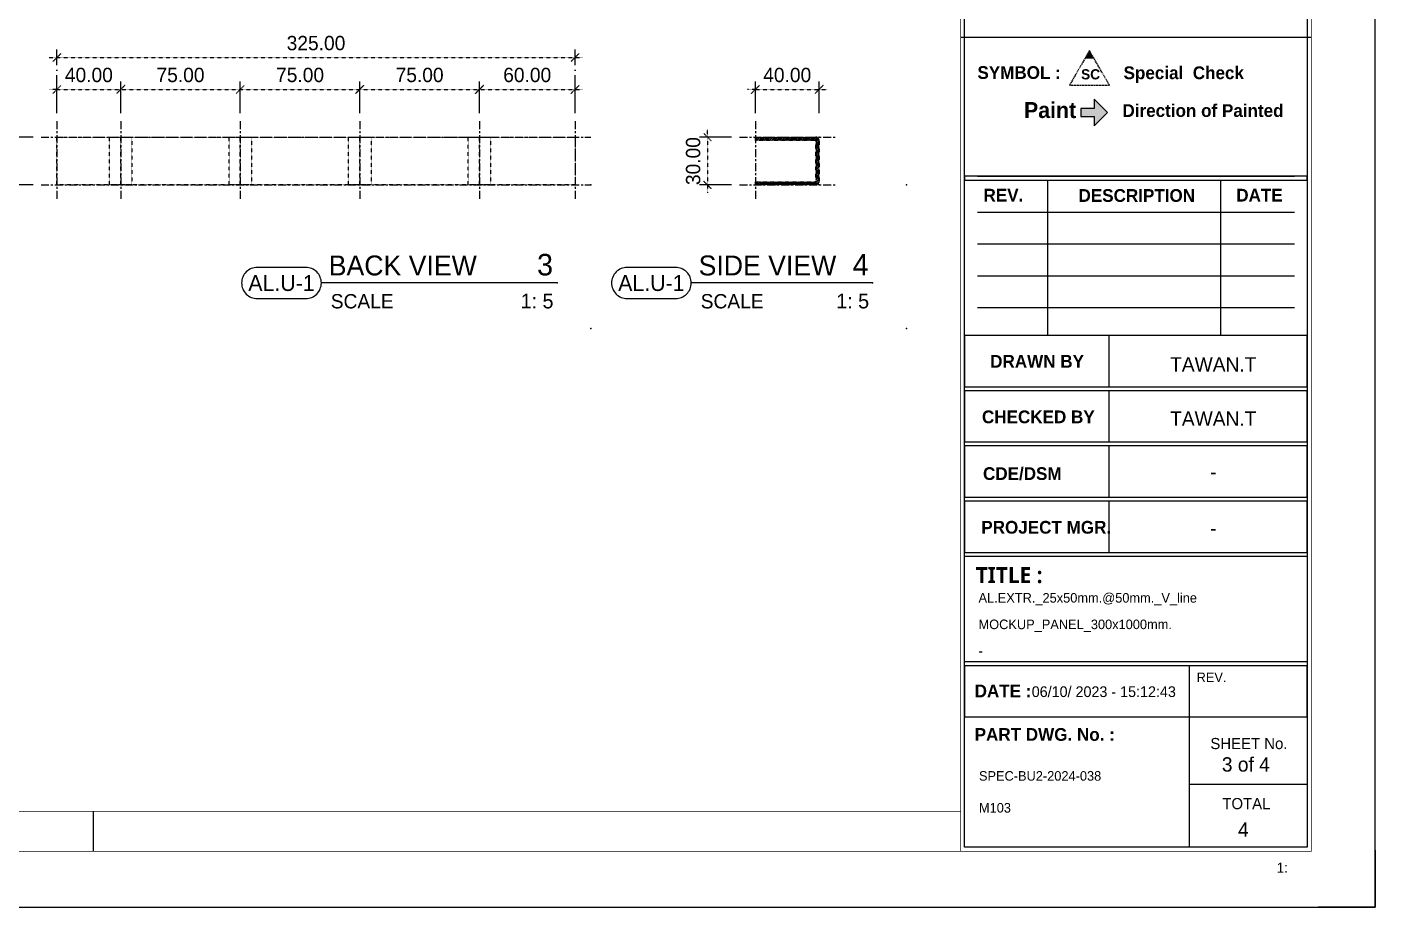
# Model space of a CAD drawing. Header units: millimetres. Extents: x -244126 to 368105, y -173968 to 259060.
# Drawn here: x -844 to 2, y 5494 to 6047 of the extents above; entities that cross this region are included whole.
import ezdxf
from ezdxf.enums import TextEntityAlignment as Align

# ---------------------------------------------------------------- set-up
doc = ezdxf.new("R2010")
doc.units = ezdxf.units.MM
doc.header["$MEASUREMENT"] = 0
for name, pattern in [('005_GG_TA_LINE', [13.75, 5, -1.25, 1.25, -1.25, 5]), ('ACAD_ISO04W100', [30, 24, -3, 0, -3]), ('BORDER2', [22.225, 6.35, -3.175, 6.35, -3.175, 0, -3.175]), ('CENTER', [2, 1.25, -0.25, 0.25, -0.25]), ('HIDDEN', [9.525, 6.35, -3.175]), ('TA_GL_000.00010', [0.000275, 0.0001, -2.5e-05, 2.5e-05, -2.5e-05, 0.0001]), ('TA_GL_005.00', [13.75, 5, -1.25, 1.25, -1.25, 5])]:
    doc.linetypes.add(name, pattern=pattern)
for name, color, linetype in [('000 - D I M', 6, 'Continuous'), ('000 - D I M 0.25', 6, 'Continuous'), ('000 - GRID', 8, 'CENTER'), ('000 - H A T C H', 8, 'Continuous'), ('000 - L I N E 0.1', 1, 'Continuous'), ('000 - SYMBOL CON', 1, 'Continuous'), ('000 - T E X T', 4, 'Continuous'), ('000 - TITLEBLOCK', 4, 'Continuous'), ('FL-Support ii', 5, 'Continuous'), ('T E X T', 4, 'Continuous')]:
    doc.layers.add(name, color=color, linetype=linetype)
doc.styles.add('BROWALLIA', font='BrowalliaUPC.ttf')
doc.styles.add('Cetury Gothic', font='GOTHIC.TTF')
doc.styles.add('CORDIA', font='cordia.shx')
doc.styles.add('MtXpl_BrowalliaUPC', font='BrowalliaUPC.ttf')
doc.styles.add('MtXpl_Century_Gothic', font='GOTHICB.TTF')
doc.styles.add('MtXpl_Malgun_Gothic', font='malgunbd.ttf')
doc.styles.add('TA', font='Cordia New.ttf', dxfattribs={"height": 4.5})
doc.dimstyles.new('DIM E-E', dxfattribs={"dimscale": 2, "dimtxt": 0.18, "dimasz": 0.1, "dimexe": 0.1, "dimexo": 0.1, "dimgap": 0.09, "dimtad": 1, "dimtoh": 1, "dimzin": 0, "dimdsep": 46, "dimtxsty": 'CORDIA', "dimblk": 'OBLIQUE', "dimcen": 0.1, "dimdle": 0.1, "dimclrd": 40, "dimclre": 140, "dimclrt": 3, "dimadec": 0, "dimazin": 0, "dimtfac": 1, "dimtix": 1, "dimtmove": 2, "dimatfit": 3, "dimfxl": 1, "dimtolj": 1, "dimtzin": 0, "dimarcsym": 0})

# ---------------------------------------------------------------- blocks, each defined once
blk = doc.blocks.new('A$Cfd196da9')
at = {"color": 0, "linetype": 'ByBlock', "const_width": 0.1}
blk.add_lwpolyline([(-143.5, -98), (96.5, -98), (96.5, 99), (-143.5, 99)], close=True, dxfattribs=at)
blk = doc.blocks.new('*U1676')
h = blk.add_hatch(color=150)
h.dxf.hatch_style = 1
h.paths.add_polyline_path([(1305.85, 537.41), (1302.96, 532.41), (1308.73, 532.41)])
at = {"layer": 'FL-Support ii'}
blk.add_hatch(color=1, dxfattribs=at).paths.add_polyline_path([(1308.82, 501.07), (1308.82, 506.9), (1317.17, 498.55), (1308.82, 490.2), (1308.82, 496.03), (1300.46, 496.03), (1300.46, 501.07)])
at = {"color": 3, "linetype": 'Continuous'}
for p, q in [((1445, 545.58), (1225, 545.58)), ((1279.52, 456.16), (1279.52, 358.66)), ((1387.98, 456.16), (1387.98, 358.66)), ((1235.52, 436.16), (1434.48, 436.16)), ((1318.09, 358.66), (1318.09, 326.52)), ((1318.09, 324.02), (1318.09, 291.88)), ((1318.09, 289.38), (1318.09, 257.23)), ((1318.09, 254.73), (1318.09, 222.59)), ((1368.49, 151.43), (1368.49, 119.29)), ((1368.49, 119.29), (1368.49, 37.5)), ((1368.49, 77.14), (1442.5, 77.14))]:
    blk.add_line(p, q, dxfattribs=at)
at = {"color": 8, "linetype": 'Continuous'}
for p, q in [((1235.52, 458.66), (1434.48, 458.66)), ((1235.52, 416.16), (1434.48, 416.16)), ((1235.52, 396.16), (1434.48, 396.16)), ((1235.52, 376.16), (1434.48, 376.16))]:
    blk.add_line(p, q, dxfattribs=at)
at = {"color": 150, "linetype": 'HIDDEN', "ltscale": 0.1}
blk.add_lwpolyline([(1293.35, 515.76), (1318.35, 515.76), (1305.85, 537.41), (1293.35, 515.76)], dxfattribs=at)
at = {"color": 3, "linetype": 'Continuous'}
for points in [[(1442.5, 456.16), (1442.5, 458.66), (1227.5, 458.66), (1227.5, 456.16)], [(1442.5, 326.52), (1442.5, 358.66), (1227.5, 358.66), (1227.5, 326.52)], [(1442.5, 291.88), (1442.5, 324.02), (1227.5, 324.02), (1227.5, 291.88)], [(1442.5, 257.23), (1442.5, 289.38), (1227.5, 289.38), (1227.5, 257.23)], [(1442.5, 222.59), (1442.5, 254.73), (1227.5, 254.73), (1227.5, 222.59)], [(1442.5, 220.09), (1442.5, 153.93), (1227.5, 153.93), (1227.5, 220.09)], [(1442.5, 119.29), (1442.5, 151.43), (1227.5, 151.43), (1227.5, 119.29)], [(1442.5, 119.29), (1442.5, 37.5), (1227.5, 37.5), (1227.5, 119.29)]]:
    blk.add_lwpolyline(points, close=True, dxfattribs=at)
at = {"layer": '000 - L I N E 0.1', "color": 21, "linetype": 'Continuous'}
blk.add_lwpolyline([(1485, 35.6), (1485, 0), (1449.4, 0)], dxfattribs=at)
at = {"layer": '000 - T E X T', "color": 3}
blk.add_line((681.14, 35), (681.14, 60), dxfattribs=at)
at = {"layer": '000 - T E X T', "color": 3, "const_width": 0.5}
blk.add_lwpolyline([(1445, 35), (1225, 35), (1225, 1020), (1445, 1020)], close=True, dxfattribs=at)
at = {"layer": '000 - T E X T', "color": 3}
blk.add_lwpolyline([(1442.5, 37.5), (1227.5, 37.5), (1227.5, 1017.5), (1442.5, 1017.5)], close=True, dxfattribs=at)
at = {"layer": '000 - T E X T', "color": 3, "const_width": 0.5}
blk.add_lwpolyline([(25, 60), (1225, 60)], dxfattribs=at)
at = {"layer": '000 - TITLEBLOCK', "color": 250}
blk.add_lwpolyline([(0, 0), (1485, 0), (1485, 1050), (0, 1050)], close=True, dxfattribs=at)
at = {"layer": 'FL-Support ii', "color": 5}
blk.add_lwpolyline([(1308.82, 490.2), (1317.17, 498.55), (1308.82, 506.9), (1308.82, 501.07), (1300.46, 501.07), (1300.46, 496.03), (1308.82, 496.03)], close=True, dxfattribs=at)
at = {"layer": '000 - T E X T', "color": 3, "xscale": 5, "yscale": 5, "zscale": 5}
blk.add_blockref('A$Cfd196da9', (742.5, 525), dxfattribs=at)
at = {"color": 4, "style": 'Cetury Gothic'}
blk.add_text(' 1:', height=6.255, dxfattribs=at).set_placement((1420.99, 21.6))
at = {"color": 4, "style": 'TA'}
blk.add_attdef('PAPER_SIZE', text='', height=6.25, dxfattribs=at).set_placement((1421.5, 24.94), align=Align.MIDDLE_RIGHT)
blk.add_attdef('SCALE_SIZE', text='', height=6.25, dxfattribs=at).set_placement((1433.78, 25.07), align=Align.MIDDLE_LEFT)
at = {"layer": '000 - D I M 0.25', "color": 2, "insert": (1297.48, 505.12), "char_height": 10, "width": 335.5681, "attachment_point": 3, "style": 'BROWALLIA'}
blk.add_mtext('{\\fBrowalliaUPC|b1|i0|c222|p34;Paint}', dxfattribs=at)
at = {"layer": '000 - T E X T', "linetype": '005_GG_TA_LINE', "insert": (1267.13, 138.51), "char_height": 6.7192, "attachment_point": 1, "style": 'Cetury Gothic'}
blk.add_mtext(' 06/10/ 2023 - 15:12:43 ', dxfattribs=at)
at = {"layer": '000 - T E X T', "color": 250, "style": 'TA'}
for tag, height, p in [('SUPERLINK', 5, (43.16, 1039.41)), ('NAMEFILE', 5, (43.16, 1029.41)), ('SC', 100, (8.41, 938.03))]:
    blk.add_attdef(tag, text='', height=height, dxfattribs=at).set_placement(p, align=Align.MIDDLE_LEFT)
at = {"layer": '000 - T E X T', "color": 4, "style": 'TA'}
for tag, height, p in [('NAME_JOB_1', 5, (1309.16, 845.63)), ('NAME_JOB_2', 5, (1309.16, 834.72)), ('NAME_PROJECT_1', 7.5, (1234.52, 797.42)), ('NAME_PROJECT_2', 7.5, (1234.52, 778.92)), ('NAME_PROJECT_3', 7.5, (1234.52, 760.42)), ('CODE_VALUE_1', 4.75, (1302.87, 722.8)), ('CODE_VALUE_2', 4.75, (1302.87, 707.8)), ('PART_NAME_VALUE_1', 4.75, (1302.87, 689.69)), ('PART_NAME_VALUE_2', 4.75, (1302.87, 674.69)), ('PART_NAME_VALUE_3', 4.75, (1302.87, 659.69)), ('MATTERIAL_VALUE_1', 9, (1304.89, 642.26)), ('SPEC_VALUE', 9, (1304.89, 621.71)), ('THICKNESS_VALUE', 9, (1304.89, 601.32)), ('COATING_VALUE_1', 9, (1304.89, 581.25)), ('COATING_VALUE_2', 9, (1304.89, 561.18)), ('NAME_TITLE_1', 6, (1236.27, 194.04)), ('NAME_TITLE_2', 6, (1236.27, 177.39)), ('NAME_TITLE_3', 6, (1236.27, 160.74)), ('DRAWING_NO1', 6, (1236.53, 82.29)), ('DRAWING_NO2', 6, (1236.53, 62.29))]:
    blk.add_attdef(tag, text='', height=height, dxfattribs=at).set_placement(p, align=Align.MIDDLE_LEFT)
for tag, p in [('NAME_DAFT', (1383.53, 340.54)), ('NAME_CHECKED', (1383.53, 306.49)), ('NAME_DESIGNER', (1383.53, 273.03)), ('NAME_DESIGN_MGR', (1383.53, 237.79))]:
    blk.add_attdef(tag, text='', height=9, dxfattribs=at).set_placement(p, align=Align.MIDDLE_CENTER)
for tag, p, height in [('REV', (1383.82, 125.62), 9.38), ('NAME_REMARK', (138.21, 43.26), 10)]:
    blk.add_attdef(tag, p, '', height=height, dxfattribs=at)
at = {"layer": '000 - T E X T', "color": 4, "style": 'Cetury Gothic'}
for tag, p in [('SHEET_NO.', (1403.95, 84.99)), ('TOTAL_SHEET_NO.', (1402.41, 44.1))]:
    blk.add_attdef(tag, text='', height=9, dxfattribs=at).set_placement(p, align=Align.CENTER)
at = {"layer": 'T E X T', "color": 4, "linetype": '005_GG_TA_LINE'}
for s, height, style, p in [('SYMBOL :', 8, 'MtXpl_Century_Gothic', (1235.57, 519.67)), ('Special  Check', 8, 'MtXpl_Century_Gothic', (1327.25, 519.52)), ('Direction of Painted', 8, 'MtXpl_Century_Gothic', (1326.55, 495.81)), ('REV.', 8, 'MtXpl_Century_Gothic', (1239.38, 442.73)), ('DESCRIPTION', 8, 'MtXpl_Century_Gothic', (1298.98, 442.52)), ('DATE', 8, 'MtXpl_Century_Gothic', (1397.95, 442.73)), ('DRAWN BY', 8, 'MtXpl_Century_Gothic', (1243.57, 338.45)), ('CHECKED BY', 8, 'MtXpl_Century_Gothic', (1238.41, 303.6)), ('CDE/DSM', 8, 'MtXpl_Century_Gothic', (1239.06, 268)), ('PROJECT MGR.', 8, 'MtXpl_Century_Gothic', (1238.01, 234.31)), ('TITLE :', 10, 'MtXpl_Malgun_Gothic', (1234.5, 203.31)), ('REV.', 6, 'Cetury Gothic', (1373.06, 141.16)), ('DATE :', 8, 'MtXpl_Century_Gothic', (1233.81, 131.61)), ('PART DWG. No. :', 8, 'MtXpl_Century_Gothic', (1233.82, 104.31)), ('SHEET No.', 7, 'Cetury Gothic', (1381.7, 99.12)), ('TOTAL', 7, 'Cetury Gothic', (1389.2, 61.41))]:
    blk.add_text(s, height=height, dxfattribs=dict(at, style=style)).set_placement(p)
at = {"layer": 'T E X T', "color": 150, "insert": (1300.61, 525.78), "char_height": 6.4, "attachment_point": 1, "style": 'Cetury Gothic'}
blk.add_mtext('{\\fCentury Gothic|b1|i0|c0|p34;SC}', dxfattribs=at)
blk = doc.blocks.new('*U441')
at = {"color": 3}
blk.add_point((0, -30), dxfattribs=at)
at = {"layer": '000 - GRID', "color": 0, "linetype": 'ByBlock'}
blk.add_line((0, 10), (0, -40), dxfattribs=at)
at = {"layer": '000 - GRID', "color": 0}
blk.add_point((0, 0), dxfattribs=at)
at = {"style": 'TA', "flags": 1}
blk.add_attdef('LOCATION', (6, 6), '', height=4.5, dxfattribs=at)
blk = doc.blocks.new('*U433')
at = {"color": 3}
blk.add_point((0, -325), dxfattribs=at)
at = {"layer": '000 - GRID', "color": 0, "linetype": 'ByBlock'}
blk.add_line((0, 10), (0, -335), dxfattribs=at)
at = {"layer": '000 - GRID', "color": 0}
blk.add_point((0, 0), dxfattribs=at)
at = {"style": 'TA', "flags": 1}
blk.add_attdef('LOCATION', (6, 6), '', height=4.5, dxfattribs=at)
blk = doc.blocks.new('_Oblique')
at = {"color": 0, "linetype": 'ByBlock', "lineweight": -2}
blk.add_line((-0.5, -0.5), (0.5, 0.5), dxfattribs=at)
blk = doc.blocks.new('*D2487')
at = {"layer": '000 - D I M', "color": 40, "linetype": 'TA_GL_000.00010', "lineweight": -2, "transparency": 16777216}
for p, q in [((-854.73, 5977.6), (-854.73, 5982.6)), ((-854.73, 5977.6), (-854.73, 5947.6)), ((-854.73, 5947.6), (-854.73, 5942.6))]:
    blk.add_line(p, q, dxfattribs=at)
at = {"layer": '000 - D I M', "color": 140, "linetype": 'ACAD_ISO04W100', "lineweight": -2, "transparency": 16777216}
for p, q in [((-839.73, 5977.6), (-859.73, 5977.6)), ((-839.73, 5947.6), (-859.73, 5947.6))]:
    blk.add_line(p, q, dxfattribs=at)
at = {"layer": 'Defpoints', "color": 0, "linetype": 'TA_GL_000.00010', "transparency": 16777216}
for p in [(-834.73, 5977.6), (-854.73, 5947.6), (-834.73, 5947.6)]:
    blk.add_point(p, dxfattribs=at)
at = {"layer": '000 - D I M', "color": 40, "linetype": 'TA_GL_000.00010', "lineweight": -2, "transparency": 16777216, "xscale": 5, "yscale": 5, "zscale": 5}
for p, rotation in [((-854.73, 5977.6), 270), ((-854.73, 5947.6), 90)]:
    blk.add_blockref('_Oblique', p, dxfattribs=dict(at, rotation=rotation))
at = {"layer": '000 - D I M', "color": 3, "linetype": 'TA_GL_000.00010', "transparency": 16777216, "insert": (-863.73, 5962.6), "char_height": 9, "attachment_point": 5, "rotation": 90, "style": 'CORDIA'}
blk.add_mtext('\\A1;30.00', dxfattribs=at)
blk = doc.blocks.new('*D2488')
at = {"layer": '000 - D I M', "color": 40, "linetype": 'TA_GL_000.00010', "lineweight": -2, "transparency": 16777216}
for p, q in [((-824.73, 6007.6), (-829.73, 6007.6)), ((-824.73, 6007.6), (-784.73, 6007.6)), ((-784.73, 6007.6), (-779.73, 6007.6))]:
    blk.add_line(p, q, dxfattribs=at)
at = {"layer": '000 - D I M', "color": 140, "linetype": 'ACAD_ISO04W100', "lineweight": -2, "transparency": 16777216}
for p, q in [((-824.73, 5992.6), (-824.73, 6012.6)), ((-784.73, 5992.6), (-784.73, 6012.6))]:
    blk.add_line(p, q, dxfattribs=at)
at = {"layer": 'Defpoints', "color": 0, "linetype": 'TA_GL_000.00010', "transparency": 16777216}
for p in [(-784.73, 6007.6), (-824.73, 5987.6), (-784.73, 5987.6)]:
    blk.add_point(p, dxfattribs=at)
at = {"layer": '000 - D I M', "color": 40, "linetype": 'TA_GL_000.00010', "lineweight": -2, "transparency": 16777216, "xscale": 5, "yscale": 5, "zscale": 5}
blk.add_blockref('_Oblique', (-824.73, 6007.6), dxfattribs=at)
at = {"layer": '000 - D I M', "color": 40, "linetype": 'TA_GL_000.00010', "lineweight": -2, "transparency": 16777216, "xscale": 5, "yscale": 5, "zscale": 5, "rotation": 180}
blk.add_blockref('_Oblique', (-784.73, 6007.6), dxfattribs=at)
at = {"layer": '000 - D I M', "color": 3, "linetype": 'TA_GL_000.00010', "transparency": 16777216, "insert": (-804.73, 6016.6), "char_height": 9, "attachment_point": 5, "style": 'CORDIA'}
blk.add_mtext('\\A1;40.00', dxfattribs=at)
blk = doc.blocks.new('*D2489')
at = {"layer": '000 - D I M', "color": 40, "linetype": 'TA_GL_000.00010', "lineweight": -2, "transparency": 16777216}
blk.add_line((-789.73, 6007.6), (-704.73, 6007.6), dxfattribs=at)
at = {"layer": '000 - D I M', "color": 140, "linetype": 'ACAD_ISO04W100', "lineweight": -2, "transparency": 16777216}
for p, q in [((-784.73, 5992.6), (-784.73, 6012.6)), ((-709.73, 5992.6), (-709.73, 6012.6))]:
    blk.add_line(p, q, dxfattribs=at)
at = {"layer": 'Defpoints', "color": 0, "linetype": 'TA_GL_000.00010', "transparency": 16777216}
for p in [(-709.73, 6007.6), (-784.73, 5987.6), (-709.73, 5987.6)]:
    blk.add_point(p, dxfattribs=at)
at = {"layer": '000 - D I M', "color": 40, "linetype": 'TA_GL_000.00010', "lineweight": -2, "transparency": 16777216, "xscale": 5, "yscale": 5, "zscale": 5, "rotation": 180}
blk.add_blockref('_Oblique', (-784.73, 6007.6), dxfattribs=at)
at = {"layer": '000 - D I M', "color": 40, "linetype": 'TA_GL_000.00010', "lineweight": -2, "transparency": 16777216, "xscale": 5, "yscale": 5, "zscale": 5}
blk.add_blockref('_Oblique', (-709.73, 6007.6), dxfattribs=at)
at = {"layer": '000 - D I M', "color": 3, "linetype": 'TA_GL_000.00010', "transparency": 16777216, "insert": (-747.23, 6016.6), "char_height": 9, "attachment_point": 5, "style": 'CORDIA'}
blk.add_mtext('\\A1;75.00', dxfattribs=at)
blk = doc.blocks.new('*D2490')
at = {"layer": '000 - D I M', "color": 40, "linetype": 'TA_GL_000.00010', "lineweight": -2, "transparency": 16777216}
blk.add_line((-714.73, 6007.6), (-629.73, 6007.6), dxfattribs=at)
at = {"layer": '000 - D I M', "color": 140, "linetype": 'ACAD_ISO04W100', "lineweight": -2, "transparency": 16777216}
for p, q in [((-709.73, 5992.6), (-709.73, 6012.6)), ((-634.73, 5992.6), (-634.73, 6012.6))]:
    blk.add_line(p, q, dxfattribs=at)
at = {"layer": 'Defpoints', "color": 0, "linetype": 'TA_GL_000.00010', "transparency": 16777216}
for p in [(-634.73, 6007.6), (-709.73, 5987.6), (-634.73, 5987.6)]:
    blk.add_point(p, dxfattribs=at)
at = {"layer": '000 - D I M', "color": 40, "linetype": 'TA_GL_000.00010', "lineweight": -2, "transparency": 16777216, "xscale": 5, "yscale": 5, "zscale": 5, "rotation": 180}
blk.add_blockref('_Oblique', (-709.73, 6007.6), dxfattribs=at)
at = {"layer": '000 - D I M', "color": 40, "linetype": 'TA_GL_000.00010', "lineweight": -2, "transparency": 16777216, "xscale": 5, "yscale": 5, "zscale": 5}
blk.add_blockref('_Oblique', (-634.73, 6007.6), dxfattribs=at)
at = {"layer": '000 - D I M', "color": 3, "linetype": 'TA_GL_000.00010', "transparency": 16777216, "insert": (-672.23, 6016.6), "char_height": 9, "attachment_point": 5, "style": 'CORDIA'}
blk.add_mtext('\\A1;75.00', dxfattribs=at)
blk = doc.blocks.new('*D2491')
at = {"layer": '000 - D I M', "color": 40, "linetype": 'TA_GL_000.00010', "lineweight": -2, "transparency": 16777216}
blk.add_line((-639.73, 6007.6), (-554.73, 6007.6), dxfattribs=at)
at = {"layer": '000 - D I M', "color": 140, "linetype": 'ACAD_ISO04W100', "lineweight": -2, "transparency": 16777216}
for p, q in [((-634.73, 5992.6), (-634.73, 6012.6)), ((-559.73, 5992.6), (-559.73, 6012.6))]:
    blk.add_line(p, q, dxfattribs=at)
at = {"layer": 'Defpoints', "color": 0, "linetype": 'TA_GL_000.00010', "transparency": 16777216}
for p in [(-559.73, 6007.6), (-634.73, 5987.6), (-559.73, 5987.6)]:
    blk.add_point(p, dxfattribs=at)
at = {"layer": '000 - D I M', "color": 40, "linetype": 'TA_GL_000.00010', "lineweight": -2, "transparency": 16777216, "xscale": 5, "yscale": 5, "zscale": 5, "rotation": 180}
blk.add_blockref('_Oblique', (-634.73, 6007.6), dxfattribs=at)
at = {"layer": '000 - D I M', "color": 40, "linetype": 'TA_GL_000.00010', "lineweight": -2, "transparency": 16777216, "xscale": 5, "yscale": 5, "zscale": 5}
blk.add_blockref('_Oblique', (-559.73, 6007.6), dxfattribs=at)
at = {"layer": '000 - D I M', "color": 3, "linetype": 'TA_GL_000.00010', "transparency": 16777216, "insert": (-597.23, 6016.6), "char_height": 9, "attachment_point": 5, "style": 'CORDIA'}
blk.add_mtext('\\A1;75.00', dxfattribs=at)
blk = doc.blocks.new('*D2492')
at = {"layer": '000 - D I M', "color": 40, "linetype": 'TA_GL_000.00010', "lineweight": -2, "transparency": 16777216}
blk.add_line((-564.73, 6007.6), (-494.73, 6007.6), dxfattribs=at)
at = {"layer": '000 - D I M', "color": 140, "linetype": 'ACAD_ISO04W100', "lineweight": -2, "transparency": 16777216}
for p, q in [((-559.73, 5992.6), (-559.73, 6012.6)), ((-499.73, 5992.6), (-499.73, 6012.6))]:
    blk.add_line(p, q, dxfattribs=at)
at = {"layer": 'Defpoints', "color": 0, "linetype": 'TA_GL_000.00010', "transparency": 16777216}
for p in [(-499.73, 6007.6), (-559.73, 5987.6), (-499.73, 5987.6)]:
    blk.add_point(p, dxfattribs=at)
at = {"layer": '000 - D I M', "color": 40, "linetype": 'TA_GL_000.00010', "lineweight": -2, "transparency": 16777216, "xscale": 5, "yscale": 5, "zscale": 5, "rotation": 180}
blk.add_blockref('_Oblique', (-559.73, 6007.6), dxfattribs=at)
at = {"layer": '000 - D I M', "color": 40, "linetype": 'TA_GL_000.00010', "lineweight": -2, "transparency": 16777216, "xscale": 5, "yscale": 5, "zscale": 5}
blk.add_blockref('_Oblique', (-499.73, 6007.6), dxfattribs=at)
at = {"layer": '000 - D I M', "color": 3, "linetype": 'TA_GL_000.00010', "transparency": 16777216, "insert": (-529.73, 6016.6), "char_height": 9, "attachment_point": 5, "style": 'CORDIA'}
blk.add_mtext('\\A1;60.00', dxfattribs=at)
blk = doc.blocks.new('*D2493')
at = {"layer": '000 - D I M', "color": 140, "linetype": 'ACAD_ISO04W100', "lineweight": -2, "transparency": 16777216}
for p, q in [((-824.73, 5992.6), (-824.73, 6032.6)), ((-499.73, 5992.6), (-499.73, 6032.6))]:
    blk.add_line(p, q, dxfattribs=at)
at = {"layer": '000 - D I M', "color": 40, "linetype": 'TA_GL_000.00010', "lineweight": -2, "transparency": 16777216}
blk.add_line((-829.73, 6027.6), (-494.73, 6027.6), dxfattribs=at)
at = {"layer": 'Defpoints', "color": 0, "linetype": 'TA_GL_000.00010', "transparency": 16777216}
for p in [(-499.73, 6027.6), (-824.73, 5987.6), (-499.73, 5987.6)]:
    blk.add_point(p, dxfattribs=at)
at = {"layer": '000 - D I M', "color": 40, "linetype": 'TA_GL_000.00010', "lineweight": -2, "transparency": 16777216, "xscale": 5, "yscale": 5, "zscale": 5, "rotation": 180}
blk.add_blockref('_Oblique', (-824.73, 6027.6), dxfattribs=at)
at = {"layer": '000 - D I M', "color": 40, "linetype": 'TA_GL_000.00010', "lineweight": -2, "transparency": 16777216, "xscale": 5, "yscale": 5, "zscale": 5}
blk.add_blockref('_Oblique', (-499.73, 6027.6), dxfattribs=at)
at = {"layer": '000 - D I M', "color": 3, "linetype": 'TA_GL_000.00010', "transparency": 16777216, "insert": (-662.23, 6036.6), "char_height": 9, "attachment_point": 5, "style": 'CORDIA'}
blk.add_mtext('\\A1;325.00', dxfattribs=at)
blk = doc.blocks.new('*U876')
at = {"color": 4}
blk.add_line((-4.26, 5.7), (-33.83, 5.7), dxfattribs=at)
at = {"linetype": 'TA_GL_000.00010'}
blk.add_point((0, 18), dxfattribs=at)
for p in [(-4.26, 5.7), (0, 0)]:
    blk.add_point(p)
at = {"layer": '000 - SYMBOL CON', "color": 0, "linetype": 'ByBlock'}
blk.add_lwpolyline([(-41.87, 7.66, 0.414214), (-43.83, 5.7, 0.414214), (-41.87, 3.74), (-35.79, 3.74, 0.414214), (-33.83, 5.7, 0.414214), (-35.79, 7.66)], format="xyb", close=True, dxfattribs=at)
at = {"color": 4, "linetype": 'BORDER2', "style": 'Cetury Gothic'}
blk.add_text('SCALE', height=1.8, dxfattribs=at).set_placement((-32.65, 2.51))
at = {"color": 0, "style": 'TA'}
for tag, p in [('HEADING2', (-32.9, 10.65)), ('HEADING', (-32.9, 6.65))]:
    blk.add_attdef(tag, p, '', height=2.5, dxfattribs=at)
for tag, height, p in [('LO', 2.7, (-4.76, 6.65)), ('SC', 1.85, (-4.7, 2.51))]:
    blk.add_attdef(tag, text='', height=height, dxfattribs=at).set_placement(p, align=Align.RIGHT)
at = {"layer": '000 - T E X T', "color": 0, "style": 'MtXpl_BrowalliaUPC'}
blk.add_attdef('NO.CODE', text='', height=2, dxfattribs=at).set_placement((-38.83, 5.7), align=Align.MIDDLE_CENTER)
blk = doc.blocks.new('*U442')
at = {"color": 3}
blk.add_point((0, -40), dxfattribs=at)
at = {"layer": '000 - GRID', "color": 0, "linetype": 'ByBlock'}
blk.add_line((0, 10), (0, -50), dxfattribs=at)
at = {"layer": '000 - GRID', "color": 0}
blk.add_point((0, 0), dxfattribs=at)
at = {"style": 'TA', "flags": 1}
blk.add_attdef('LOCATION', (6, 6), '', height=4.5, dxfattribs=at)
blk = doc.blocks.new('*D2494')
at = {"layer": '000 - D I M', "color": 40, "linetype": 'TA_GL_000.00010', "lineweight": -2, "transparency": 16777216}
for p, q in [((-386.61, 6007.6), (-391.61, 6007.6)), ((-386.61, 6007.6), (-346.61, 6007.6)), ((-346.61, 6007.6), (-341.61, 6007.6))]:
    blk.add_line(p, q, dxfattribs=at)
at = {"layer": '000 - D I M', "color": 140, "linetype": 'ACAD_ISO04W100', "lineweight": -2, "transparency": 16777216}
for p, q in [((-386.61, 5992.6), (-386.61, 6012.6)), ((-346.61, 5992.6), (-346.61, 6012.6))]:
    blk.add_line(p, q, dxfattribs=at)
at = {"layer": 'Defpoints', "color": 0, "linetype": 'TA_GL_000.00010', "transparency": 16777216}
for p in [(-346.61, 6007.6), (-386.61, 5987.6), (-346.61, 5987.6)]:
    blk.add_point(p, dxfattribs=at)
at = {"layer": '000 - D I M', "color": 40, "linetype": 'TA_GL_000.00010', "lineweight": -2, "transparency": 16777216, "xscale": 5, "yscale": 5, "zscale": 5}
blk.add_blockref('_Oblique', (-386.61, 6007.6), dxfattribs=at)
at = {"layer": '000 - D I M', "color": 40, "linetype": 'TA_GL_000.00010', "lineweight": -2, "transparency": 16777216, "xscale": 5, "yscale": 5, "zscale": 5, "rotation": 180}
blk.add_blockref('_Oblique', (-346.61, 6007.6), dxfattribs=at)
at = {"layer": '000 - D I M', "color": 3, "linetype": 'TA_GL_000.00010', "transparency": 16777216, "insert": (-366.61, 6016.6), "char_height": 9, "attachment_point": 5, "style": 'CORDIA'}
blk.add_mtext('\\A1;40.00', dxfattribs=at)
blk = doc.blocks.new('*D2495')
at = {"layer": '000 - D I M', "color": 40, "linetype": 'TA_GL_000.00010', "lineweight": -2, "transparency": 16777216}
for p, q in [((-416.61, 5977.6), (-416.61, 5982.6)), ((-416.61, 5977.6), (-416.61, 5947.6)), ((-416.61, 5947.6), (-416.61, 5942.6))]:
    blk.add_line(p, q, dxfattribs=at)
at = {"layer": '000 - D I M', "color": 140, "linetype": 'ACAD_ISO04W100', "lineweight": -2, "transparency": 16777216}
for p, q in [((-401.61, 5977.6), (-421.61, 5977.6)), ((-401.61, 5947.6), (-421.61, 5947.6))]:
    blk.add_line(p, q, dxfattribs=at)
at = {"layer": 'Defpoints', "color": 0, "linetype": 'TA_GL_000.00010', "transparency": 16777216}
for p in [(-396.61, 5977.6), (-416.61, 5947.6), (-396.61, 5947.6)]:
    blk.add_point(p, dxfattribs=at)
at = {"layer": '000 - D I M', "color": 40, "linetype": 'TA_GL_000.00010', "lineweight": -2, "transparency": 16777216, "xscale": 5, "yscale": 5, "zscale": 5}
for p, rotation in [((-416.61, 5977.6), 270), ((-416.61, 5947.6), 90)]:
    blk.add_blockref('_Oblique', p, dxfattribs=dict(at, rotation=rotation))
at = {"layer": '000 - D I M', "color": 3, "linetype": 'TA_GL_000.00010', "transparency": 16777216, "insert": (-425.61, 5962.6), "char_height": 9, "attachment_point": 5, "rotation": 90, "style": 'CORDIA'}
blk.add_mtext('\\A1;30.00', dxfattribs=at)
blk = doc.blocks.new('*U877')
at = {"color": 4}
blk.add_line((-4.26, 5.7), (-27.02, 5.7), dxfattribs=at)
at = {"linetype": 'TA_GL_000.00010'}
blk.add_point((0, 18), dxfattribs=at)
for p in [(-4.26, 5.7), (0, 0)]:
    blk.add_point(p)
at = {"layer": '000 - SYMBOL CON', "color": 0, "linetype": 'ByBlock'}
blk.add_lwpolyline([(-35.06, 7.66, 0.414214), (-37.02, 5.7, 0.414214), (-35.06, 3.74), (-28.98, 3.74, 0.414214), (-27.02, 5.7, 0.414214), (-28.98, 7.66)], format="xyb", close=True, dxfattribs=at)
at = {"color": 4, "linetype": 'BORDER2', "style": 'Cetury Gothic'}
blk.add_text('SCALE', height=1.8, dxfattribs=at).set_placement((-25.83, 2.51))
at = {"color": 0, "style": 'TA'}
for tag, p in [('HEADING2', (-26.09, 10.65)), ('HEADING', (-26.09, 6.65))]:
    blk.add_attdef(tag, p, '', height=2.5, dxfattribs=at)
for tag, height, p in [('LO', 2.7, (-4.76, 6.65)), ('SC', 1.85, (-4.7, 2.51))]:
    blk.add_attdef(tag, text='', height=height, dxfattribs=at).set_placement(p, align=Align.RIGHT)
at = {"layer": '000 - T E X T', "color": 0, "style": 'MtXpl_BrowalliaUPC'}
blk.add_attdef('NO.CODE', text='', height=2, dxfattribs=at).set_placement((-32.02, 5.7), align=Align.MIDDLE_CENTER)
blk = doc.blocks.new('*U456')
at = {"color": 0, "lineweight": -3}
blk.add_lwpolyline([(0, 0), (1485, 0), (1485, 1050), (0, 1050)], close=True, dxfattribs=at)
at = {"color": 150, "linetype": '005_GG_TA_LINE', "style": 'TA'}
for tag, p in [('NAME_VIEWPORT', (-29.24, 699.13)), ('SC_VPORT', (-29.24, 263.54)), ('SEQ_VIEWPORT', (-29.24, 0))]:
    blk.add_attdef(tag, text='', height=90, dxfattribs=at).set_placement(p, align=Align.BOTTOM_RIGHT)

msp = doc.modelspace()

# ---------------------------------------------------------------- hatches: boundary and pattern name
at = {"layer": '000 - H A T C H', "linetype": 'TA_GL_000.00010'}
h = msp.add_hatch(dxfattribs=at)
h.set_pattern_fill('ANSI32', color=8, scale=3)
h.set_pattern_definition([(45, (2457.8991, -7.1902), (-0.79549513, 0.79549513), []), (45, (2458.4294, -7.1902), (-0.79549513, 0.79549513), [])])
edge = h.paths.add_edge_path()
edge.add_line((-386.60799, 5977.60019), (-348.60799, 5977.60019))
edge.add_arc((-348.60799, 5975.60019), 2, 0, 90, ccw=False)
edge.add_line((-346.60799, 5975.60019), (-346.60799, 5949.60019))
edge.add_arc((-348.60799, 5949.60019), 2, -90, 0, ccw=False)
edge.add_line((-348.60799, 5947.60019), (-386.60799, 5947.60019))
edge.add_line((-386.60799, 5947.60019), (-386.60799, 5949.60019))
edge.add_line((-386.60799, 5949.60019), (-348.60799, 5949.60019))
edge.add_line((-348.60799, 5949.60019), (-348.60799, 5975.60019))
edge.add_line((-348.60799, 5975.60019), (-386.60799, 5975.60019))
edge.add_line((-386.60799, 5975.60019), (-386.60799, 5977.60019))

# ---------------------------------------------------------------- linework, layer by layer
at = {"color": 3, "linetype": 'TA_GL_000.00010'}
for p, q in [((-824.73429, 5947.60019), (-824.73429, 5977.60019)), ((-824.73429, 5977.60019), (-499.73429, 5977.60019)), ((-499.73429, 5977.60019), (-499.73429, 5947.60019)), ((-499.73429, 5947.60019), (-824.73429, 5947.60019))]:
    msp.add_line(p, q, dxfattribs=at)
at = {"color": 1, "linetype": 'TA_GL_000.00010'}
for p, q in [((-784.73429, 5947.60019), (-784.73429, 5977.60019)), ((-709.73429, 5947.60019), (-709.73429, 5977.60019)), ((-634.73429, 5947.60019), (-634.73429, 5977.60019)), ((-559.73429, 5947.60019), (-559.73429, 5977.60019))]:
    msp.add_line(p, q, dxfattribs=at)
at = {"color": 2, "linetype": 'TA_GL_000.00010'}
for points in [[(-791.80536, 5977.60019), (-777.66323, 5977.60019), (-777.66323, 5947.60019), (-791.80536, 5947.60019)], [(-716.80536, 5977.60019), (-702.66323, 5977.60019), (-702.66323, 5947.60019), (-716.80536, 5947.60019)], [(-641.80536, 5977.60019), (-627.66323, 5977.60019), (-627.66323, 5947.60019), (-641.80536, 5947.60019)], [(-566.80536, 5977.60019), (-552.66323, 5977.60019), (-552.66323, 5947.60019), (-566.80536, 5947.60019)]]:
    msp.add_lwpolyline(points, close=True, dxfattribs=at)
at = {"color": 3, "linetype": 'TA_GL_000.00010'}
msp.add_lwpolyline([(-386.60799, 5977.60019), (-348.60799, 5977.60019, -0.414213562), (-346.60799, 5975.60019), (-346.60799, 5949.60019, -0.414213562), (-348.60799, 5947.60019), (-386.60799, 5947.60019), (-386.60799, 5949.60019), (-348.60799, 5949.60019), (-348.60799, 5975.60019), (-386.60799, 5975.60019)], format="xyb", close=True, dxfattribs=at)

# ---------------------------------------------------------------- block references
msp.add_blockref('*U456', (-1482.86363, 5494.49185))
ref = msp.add_blockref('*U1676', (-1482.86363, 5494.49185))
ref.add_attrib('NAME_DAFT', 'TAWAN.T', dxfattribs={"layer": '000 - T E X T', "color": 4, "height": 9, "style": 'TA'}).set_placement((-99.33619, 5835.03204), align=Align.MIDDLE_CENTER)
ref.add_attrib('NAME_CHECKED', 'TAWAN.T', dxfattribs={"layer": '000 - T E X T', "color": 4, "height": 9, "style": 'TA'}).set_placement((-99.33619, 5800.97978), align=Align.MIDDLE_CENTER)
ref.add_attrib('NAME_DESIGNER', '-', dxfattribs={"layer": '000 - T E X T', "color": 4, "height": 9, "style": 'TA'}).set_placement((-99.33619, 5767.52001), align=Align.MIDDLE_CENTER)
ref.add_attrib('NAME_DESIGN_MGR', '-', dxfattribs={"layer": '000 - T E X T', "color": 4, "height": 9, "style": 'TA'}).set_placement((-99.33619, 5732.28276), align=Align.MIDDLE_CENTER)
ref.add_attrib('NAME_TITLE_1', 'AL.EXTR._25x50mm.@50mm._V_line', dxfattribs={"layer": '000 - T E X T', "color": 4, "height": 6, "style": 'TA'}).set_placement((-246.59726, 5688.5352), align=Align.MIDDLE_LEFT)
ref.add_attrib('NAME_TITLE_2', 'MOCKUP_PANEL_300x1000mm.', dxfattribs={"layer": '000 - T E X T', "color": 4, "height": 6, "style": 'TA'}).set_placement((-246.59726, 5671.8852), align=Align.MIDDLE_LEFT)
ref.add_attrib('NAME_TITLE_3', '-', dxfattribs={"layer": '000 - T E X T', "color": 4, "height": 6, "style": 'TA'}).set_placement((-246.59726, 5655.2352), align=Align.MIDDLE_LEFT)
ref.add_attrib('DRAWING_NO1', 'SPEC-BU2-2024-038', dxfattribs={"layer": '000 - T E X T', "color": 4, "height": 6, "style": 'TA'}).set_placement((-246.33645, 5576.7803), align=Align.MIDDLE_LEFT)
ref.add_attrib('DRAWING_NO2', 'M103', dxfattribs={"layer": '000 - T E X T', "color": 4, "height": 6, "style": 'TA'}).set_placement((-246.33645, 5556.77809), align=Align.MIDDLE_LEFT)
ref.add_attrib('SHEET_NO.', '3 of 4', dxfattribs={"layer": '000 - T E X T', "color": 4, "height": 9, "style": 'Cetury Gothic'}).set_placement((-78.91628, 5579.48621), align=Align.CENTER)
ref.add_attrib('TOTAL_SHEET_NO.', '4', dxfattribs={"layer": '000 - T E X T', "color": 4, "height": 9, "style": 'Cetury Gothic'}).set_placement((-80.44903, 5538.59146), align=Align.CENTER)
at = {"layer": '000 - GRID', "linetype": 'TA_GL_005.00'}
for p in [(-824.73429, 5977.60019), (-784.73429, 5977.60019), (-709.73429, 5977.60019), (-634.73429, 5977.60019), (-559.73429, 5977.60019), (-499.73429, 5977.60019), (-386.60799, 5977.60019)]:
    msp.add_blockref('*U441', p, dxfattribs=at)
at = {"layer": '000 - GRID', "linetype": 'TA_GL_005.00', "rotation": 90}
for name, p in [('*U433', (-824.73429, 5977.60019)), ('*U442', (-386.60799, 5977.60019)), ('*U433', (-824.73429, 5947.60019)), ('*U442', (-386.60799, 5947.60019))]:
    msp.add_blockref(name, p, dxfattribs=at)
at = {"layer": '000 - T E X T', "xscale": 5, "yscale": 5, "zscale": 5}
for name, p, values in [('*U876', (-489.73429, 5857.60019), {'NO.CODE': 'AL.U-1', 'HEADING': 'BACK VIEW', 'LO': '3', 'SC': '1: 5'}), ('*U877', (-291.75251, 5857.60019), {'NO.CODE': 'AL.U-1', 'HEADING': 'SIDE VIEW ', 'LO': '4', 'SC': '1: 5'})]:
    msp.add_blockref(name, p, dxfattribs=at).add_auto_attribs(values)

# ---------------------------------------------------------------- dimensions: what is measured, and where the dimension line sits
at = {"layer": '000 - D I M', "linetype": 'TA_GL_000.00010'}
for base, p1, p2, picture, middle in [((-499.73429, 6027.60019), (-824.73429, 5987.60019), (-499.73429, 5987.60019), '*D2493', (-662.23429, 6036.60019)), ((-784.73429, 6007.60019), (-824.73429, 5987.60019), (-784.73429, 5987.60019), '*D2488', (-804.73429, 6016.60019)), ((-709.73429, 6007.60019), (-784.73429, 5987.60019), (-709.73429, 5987.60019), '*D2489', (-747.23429, 6016.60019)), ((-634.73429, 6007.60019), (-709.73429, 5987.60019), (-634.73429, 5987.60019), '*D2490', (-672.23429, 6016.60019)), ((-559.73429, 6007.60019), (-634.73429, 5987.60019), (-559.73429, 5987.60019), '*D2491', (-597.23429, 6016.60019)), ((-499.73429, 6007.60019), (-559.73429, 5987.60019), (-499.73429, 5987.60019), '*D2492', (-529.73429, 6016.60019)), ((-346.60799, 6007.60019), (-386.60799, 5987.60019), (-346.60799, 5987.60019), '*D2494', (-366.60799, 6016.60019))]:
    dim = msp.add_linear_dim(base=base, p1=p1, p2=p2, dimstyle='DIM E-E', override={"dimscale": 50}, dxfattribs=at)
    dim.commit()
    dim.dimension.update_dxf_attribs({"geometry": picture, "text_midpoint": middle})
for base, p1, p2, picture, middle in [((-854.73429, 5947.60019), (-834.73429, 5977.60019), (-834.73429, 5947.60019), '*D2487', (-863.73429, 5962.60019)), ((-416.60799, 5947.60019), (-396.60799, 5977.60019), (-396.60799, 5947.60019), '*D2495', (-425.60799, 5962.60019))]:
    dim = msp.add_linear_dim(base=base, p1=p1, p2=p2, angle=90, dimstyle='DIM E-E', override={"dimscale": 50}, dxfattribs=at)
    dim.commit()
    dim.dimension.update_dxf_attribs({"geometry": picture, "text_midpoint": middle})

doc.saveas('drawing.dxf')
